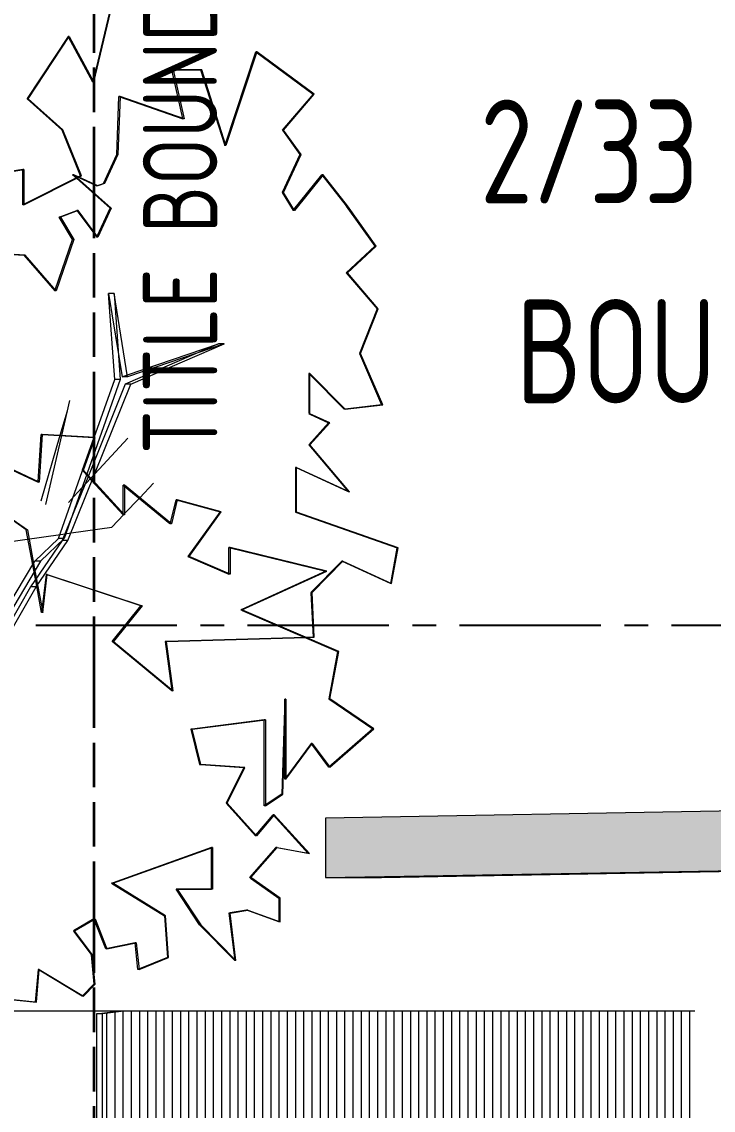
# Model space of a CAD drawing. Header units: millimetres. Extents: x -39027 to 364494, y -35256 to 94895.
# Drawn here: x 330674 to 333004, y 32295 to 35962 of the extents above; entities that cross this region are included whole.
import ezdxf

# ---------------------------------------------------------------- set-up
doc = ezdxf.new("R2010")
doc.units = ezdxf.units.MM
doc.header["$LTSCALE"] = 25
doc.linetypes.add('BG_Double Dash', pattern=[33, 15, -2, 6, -2, 6, -2])
doc.linetypes.add('CENTER2', pattern=[28.575, 19.05, -3.175, 3.175, -3.175])
for name, color, linetype, lineweight in [('A-DETL', 90, 'Continuous', 9), ('A-ROOF', 132, 'Continuous', 5), ('A-ROOF-PATT', 251, 'Continuous', 5), ('A-WALL', 2, 'Continuous', 5), ('A-WALL-PATT', 2, 'Continuous', 13), ('G-ANNO-TEXT', 231, 'Continuous', 5), ('L-PLNT', 71, 'Continuous', 5)]:
    doc.layers.add(name, color=color, linetype=linetype, lineweight=lineweight)
doc.layers.add('Grid-18', color=6, linetype='CENTER2')
doc.styles.add('ISOCPEUR', font='isocpeur.ttf', dxfattribs={"width": 0.75, "height": 500})
doc.styles.add('ISOCPEUR_1', font='isocpeur.ttf', dxfattribs={"width": 0.75, "height": 700})

# ---------------------------------------------------------------- blocks, each defined once
blk = doc.blocks.new('PLANTING_Coloured tree scaleable - 6 Meters-971505-RAMP SECTION')
at = {"layer": 'L-PLNT'}
for p, q in [((13606.8, 59389.6), (13544.5, 59130.3)), ((13548.3, 59130.3), (13610.6, 59389.6)), ((13461.4, 59284.4), (13323.5, 59075.1)), ((13326.7, 59074.2), (13465.2, 59284.4)), ((13463.1, 59281.3), (13461.4, 59284.4)), ((13465.2, 59284.4), (13461.4, 59284.4)), ((13544.5, 59130.3), (13463.1, 59281.3)), ((13465.2, 59284.4), (13548.3, 59130.3)), ((13991.9, 58922), (14094.1, 59232.4)), ((14097.9, 59232.4), (13993.7, 58916.2)), ((14094.1, 59232.4), (14287.5, 59089.3)), ((14097.9, 59232.4), (14094.1, 59232.4)), ((14291.3, 59089.3), (14097.9, 59232.4)), ((13848.3, 59008), (13811.4, 59172.1)), ((13811.4, 59172.1), (13908.1, 59172.1)), ((13815.2, 59172.1), (13811.4, 59172.1)), ((13911.9, 59172.1), (13815.2, 59172.1)), ((13815.2, 59172.1), (13852.4, 59006.5)), ((13908.1, 59172.1), (13989.9, 58916.2)), ((13911.9, 59172.1), (13908.1, 59172.1)), ((13993.7, 58916.2), (13911.9, 59172.1)), ((13548.3, 59130.3), (13544.5, 59130.3)), ((14287.5, 59089.3), (14183.4, 58968.9)), ((14187.2, 58968.9), (14291.3, 59089.3)), ((14291.3, 59089.3), (14287.5, 59089.3)), ((13326.7, 59074.2), (13322.9, 59074.2)), ((13323.6, 59073.7), (13440.6, 58969.1)), ((13444.4, 58969.1), (13326.7, 59074.2)), ((13625.4, 58886.1), (13632.9, 59081.8)), ((13636.7, 59081.8), (13629.2, 58886.1)), ((13632.9, 59081.8), (13848.6, 59006.5)), ((13636.7, 59081.8), (13632.9, 59081.8)), ((13852.4, 59006.5), (13636.7, 59081.8)), ((13848.6, 59006.5), (13848.3, 59008)), ((13852.4, 59006.5), (13848.6, 59006.5)), ((13440.6, 58969.1), (13502.8, 58815.4)), ((13444.4, 58969.1), (13440.6, 58969.1)), ((13506.8, 58815), (13444.4, 58969.1)), ((14187.2, 58968.9), (14183.4, 58968.9)), ((14184, 58968), (14242.9, 58886.1)), ((14246.7, 58886.1), (14187.2, 58968.9)), ((13989.9, 58916.2), (13991.9, 58922)), ((13993.7, 58916.2), (13989.9, 58916.2)), ((13580.8, 58788.2), (13625.4, 58886.1)), ((13629.2, 58886.1), (13584.6, 58788.2)), ((13625.4, 58886.1), (13629.2, 58886.1)), ((14242.9, 58886.1), (14183.4, 58758.1)), ((14187.2, 58758.1), (14246.7, 58886.1)), ((14246.7, 58886.1), (14242.9, 58886.1)), ((13309.1, 58836), (13094.4, 58801)), ((13098.2, 58801), (13312.9, 58836)), ((13312.9, 58836), (13309.1, 58836)), ((13309.1, 58716.9), (13309.1, 58835.4)), ((13312.9, 58836), (13312.9, 58716.9)), ((13503, 58815), (13309.1, 58716.9)), ((13312.9, 58716.9), (13506.8, 58815)), ((13480.5, 58818.3), (13476.7, 58818.3)), ((13489.9, 58806.5), (13476.8, 58818.2)), ((13476.9, 58818.2), (13495.9, 58809.5)), ((13497.7, 58810.4), (13480.5, 58818.3)), ((13481.1, 58817.8), (13492.4, 58807.7)), ((13603.1, 58705.4), (13489.9, 58806.5)), ((13492.4, 58807.7), (13606.9, 58705.4)), ((13495.9, 58809.5), (13558.5, 58780.7)), ((13562.3, 58780.7), (13497.7, 58810.4)), ((13506.8, 58815), (13503, 58815)), ((14222.7, 58700.6), (14317.3, 58818.3)), ((14321.1, 58818.3), (14224.3, 58697.9)), ((14317.3, 58818.3), (14399.1, 58712.9)), ((14321.1, 58818.3), (14317.3, 58818.3)), ((14402.9, 58712.9), (14321.1, 58818.3)), ((13558.5, 58780.7), (13560.7, 58781.4)), ((13562.3, 58780.7), (13558.5, 58780.7)), ((13560.7, 58781.4), (13580.8, 58788.2)), ((13584.6, 58788.2), (13562.3, 58780.7)), ((13584.6, 58788.2), (13580.8, 58788.2)), ((14187.2, 58758.1), (14183.4, 58758.1)), ((14183.6, 58757.8), (14220.5, 58697.9)), ((14224.3, 58697.9), (14187.2, 58758.1)), ((13312.9, 58716.9), (13309.1, 58716.9)), ((13432, 58675.3), (13491.5, 58697.9)), ((13495.3, 58697.9), (13435.8, 58675.3)), ((13495.3, 58697.9), (13491.5, 58697.9)), ((13492.4, 58696.8), (13558.5, 58607.6)), ((13562.3, 58607.6), (13495.3, 58697.9)), ((13559.9, 58610.7), (13603.1, 58705.4)), ((13606.9, 58705.4), (13562.3, 58607.6)), ((13606.9, 58705.4), (13603.1, 58705.4)), ((14224.3, 58697.9), (14220.5, 58697.9)), ((14220.6, 58697.9), (14222.7, 58700.6)), ((14402.9, 58712.9), (14399.1, 58712.9)), ((14399.3, 58712.6), (14495.8, 58577.4)), ((14499.6, 58577.4), (14402.9, 58712.9)), ((13476.7, 58600), (13432, 58675.3)), ((13435.8, 58675.3), (13432, 58675.3)), ((13435.8, 58675.3), (13480.5, 58600)), ((13558.5, 58607.6), (13559.9, 58610.7)), ((13418.2, 58430), (13476.7, 58600)), ((13480.5, 58600), (13421, 58426.9)), ((13480.5, 58600), (13476.7, 58600)), ((13562.3, 58607.6), (13558.5, 58607.6)), ((14495.8, 58577.4), (14399.1, 58487.1)), ((14402.9, 58487.1), (14499.6, 58577.4)), ((14499.6, 58577.4), (14495.8, 58577.4)), ((13194, 58554.9), (13313, 58547.3)), ((13316.8, 58547.3), (13197.8, 58554.9)), ((13313, 58547.3), (13417.2, 58426.9)), ((13316.8, 58547.3), (13313, 58547.3)), ((13421, 58426.9), (13316.8, 58547.3)), ((14399.1, 58487.1), (14503.2, 58366.7)), ((14402.9, 58487.1), (14399.1, 58487.1)), ((14507, 58366.7), (14402.9, 58487.1)), ((13417.2, 58426.9), (13418.2, 58430)), ((13421, 58426.9), (13417.2, 58426.9)), ((13618.6, 58128.4), (13597.8, 58418.4)), ((13597.8, 58418.4), (13643.4, 58137.4)), ((13616.8, 58418.4), (13597.8, 58418.4)), ((13662.4, 58137.4), (13616.8, 58418.4)), ((13616.8, 58418.4), (13637.6, 58128.4)), ((14503.2, 58366.7), (14443.7, 58216.1)), ((14447.5, 58216.1), (14507, 58366.7)), ((14507, 58366.7), (14503.2, 58366.7)), ((13968.4, 58248.8), (13654.3, 58112.6)), ((13661.4, 58143.5), (13968.4, 58248.8)), ((13987.4, 58248.8), (13662.4, 58137.4)), ((13673.3, 58112.6), (13987.4, 58248.8)), ((13987.4, 58248.8), (13968.4, 58248.8)), ((14443.7, 58216.1), (14518.1, 58043)), ((14447.5, 58216.1), (14443.7, 58216.1)), ((14521.9, 58043), (14447.5, 58216.1)), ((13643.4, 58137.4), (13661.4, 58143.5)), ((13662.4, 58137.4), (13643.4, 58137.4)), ((14276.4, 58144.5), (14272.6, 58148.4)), ((14272.6, 58148.4), (14272.6, 58014.7)), ((14276.4, 58148.4), (14272.6, 58148.4)), ((14276.4, 58012.9), (14276.4, 58148.4)), ((14276.4, 58148.4), (14395.4, 58027.9)), ((14391.6, 58027.9), (14276.4, 58144.5)), ((13637.6, 58128.4), (13448.2, 57592)), ((13461.2, 57585.5), (13673.3, 58112.6)), ((13654.3, 58112.6), (13530.1, 57804.1)), ((13549.5, 57932.8), (13618.6, 58128.4)), ((13637.6, 58128.4), (13618.6, 58128.4)), ((13673.3, 58112.6), (13654.3, 58112.6)), ((13466.4, 58057.4), (13439.1, 57939)), ((14395, 58028.3), (14391.6, 58027.9)), ((14395.4, 58027.9), (14391.6, 58027.9)), ((14395.4, 58027.9), (14521.9, 58043)), ((14518.1, 58043), (14395.6, 58028.4)), ((14521.9, 58043), (14518.1, 58043)), ((13458.2, 58021.9), (13434, 57939.3)), ((14272.6, 58012.9), (14276, 58011.3)), ((14276.4, 58012.9), (14272.6, 58012.9)), ((14343.4, 57982.7), (14276.4, 58012.9)), ((14276.4, 58011.1), (14339.6, 57982.7)), ((14339.6, 57982.7), (14272.6, 57907.5)), ((14276.4, 57907.5), (14343.4, 57982.7)), ((14343.4, 57982.7), (14339.6, 57982.7)), ((13361, 57784.2), (13370.8, 57942.7)), ((13374.6, 57942.7), (13364.7, 57782.5)), ((13434, 57939.3), (13369.4, 57718.5)), ((13370.8, 57942.7), (13374.6, 57942.5)), ((13374.6, 57942.7), (13370.8, 57942.7)), ((13552.7, 57932.7), (13374.6, 57942.7)), ((13374.9, 57942.4), (13548.9, 57932.7)), ((13439.1, 57939), (13385.7, 57707.5)), ((13429.2, 57592), (13549.5, 57932.8)), ((13548.9, 57932.7), (13509.3, 57822.5)), ((13513.1, 57822.5), (13552.7, 57932.7)), ((13552.7, 57932.7), (13548.9, 57932.7)), ((13551.7, 57810.3), (13662.8, 57930.3)), ((13126.6, 57891.1), (13360.9, 57782.5)), ((13364.7, 57782.5), (13127.3, 57892.6)), ((14272.6, 57907.5), (14406.5, 57749.4)), ((14276.4, 57907.5), (14272.6, 57907.5)), ((14410.3, 57749.4), (14276.4, 57907.5)), ((13530.1, 57804.1), (13442.2, 57585.5)), ((13513.1, 57822.5), (13509.3, 57822.5)), ((13510, 57821.7), (13515.7, 57815.5)), ((13519.5, 57815.5), (13513.1, 57822.5)), ((13515.7, 57815.5), (13542.2, 57786.8)), ((13543.4, 57789.7), (13519.5, 57815.5)), ((13538, 57795.5), (13551.7, 57810.3)), ((14231.8, 57830.4), (14228, 57832.2)), ((14231.8, 57832.2), (14228, 57832.2)), ((14228, 57831.3), (14228, 57681.6)), ((14231.8, 57681.6), (14231.8, 57832.2)), ((14231.8, 57832.2), (14410.3, 57749.4)), ((14406.5, 57749.4), (14231.8, 57830.4)), ((13360.9, 57782.5), (13361, 57784.2)), ((13364.7, 57782.5), (13360.9, 57782.5)), ((13493.2, 57747.2), (13538, 57795.5)), ((13542.2, 57786.8), (13647.8, 57672.4)), ((13651.6, 57672.4), (13543.4, 57789.7)), ((13647.8, 57676.5), (13647.8, 57772.5)), ((13647.8, 57772.5), (13804.9, 57643.3)), ((13651.6, 57772.5), (13647.8, 57772.5)), ((13809.9, 57642.3), (13651.6, 57772.5)), ((13651.6, 57772.5), (13651.6, 57672.4)), ((13703.2, 57730), (13749.8, 57779)), ((13462.7, 57714.1), (13493.2, 57747.2)), ((13650, 57674.1), (13703.2, 57730)), ((14410.3, 57749.4), (14406.5, 57749.4)), ((13806.7, 57644.9), (13825.8, 57722.4)), ((13829.6, 57722.4), (13809.9, 57642.3)), ((13825.8, 57722.4), (13974.2, 57682.4)), ((13829.6, 57722.4), (13825.8, 57722.4)), ((13978, 57682.4), (13829.6, 57722.4)), ((13320.5, 57621.4), (13226.3, 57687.4)), ((13227.5, 57689.2), (13324.3, 57621.4)), ((13608.5, 57630.5), (13649.2, 57673.3)), ((13647.8, 57672.4), (13647.8, 57676.5)), ((13651.6, 57672.4), (13647.8, 57672.4)), ((13973.4, 57681.3), (13865.4, 57532.2)), ((13869.2, 57532.2), (13978, 57682.4)), ((13978, 57682.4), (13974.2, 57682.4)), ((14228, 57681.6), (14570.2, 57561.2)), ((14231.8, 57681.6), (14228, 57681.6)), ((14574, 57561.2), (14231.8, 57681.6)), ((13342.5, 57503.4), (13320.5, 57621.4)), ((13324.3, 57621.4), (13320.5, 57621.4)), ((13324.3, 57621.4), (13345.4, 57508.3)), ((13471.6, 57611.4), (13608.5, 57630.5)), ((13809.9, 57642.3), (13806.1, 57642.3)), ((13806.2, 57643), (13806.7, 57644.9)), ((13243.4, 57579.5), (13444, 57607.5)), ((13442.2, 57585.5), (13335.2, 57429.5)), ((13349.8, 57515.5), (13429.2, 57592)), ((13354.2, 57429.5), (13461.2, 57585.5)), ((13448.2, 57592), (13368.8, 57515.5)), ((13440.6, 57592), (13429.2, 57592)), ((13448.2, 57592), (13440.6, 57592)), ((13453.6, 57585.5), (13442.2, 57585.5)), ((13444, 57607.5), (13471.6, 57611.4)), ((13461.2, 57585.5), (13453.6, 57585.5)), ((14003.9, 57473.8), (14003.9, 57562.3)), ((14003.9, 57562.3), (14330.4, 57482.2)), ((14007.7, 57562.3), (14003.9, 57562.3)), ((14334.2, 57482.2), (14007.7, 57562.3)), ((14007.7, 57562.3), (14007.7, 57472.2)), ((14570, 57560.2), (14547.9, 57440.7)), ((14551.7, 57440.7), (14574, 57561.2)), ((14574, 57561.2), (14570.2, 57561.2)), ((13151.5, 57185.6), (13349.8, 57515.5)), ((13368.8, 57515.5), (13170.5, 57185.6)), ((13361.2, 57515.5), (13349.8, 57515.5)), ((13368.8, 57515.5), (13361.2, 57515.5)), ((13865.4, 57532.2), (14003.9, 57472.2)), ((13869.2, 57532.2), (13865.4, 57532.2)), ((14007.7, 57472.2), (13869.2, 57532.2)), ((14384.2, 57516), (14280.1, 57410.6)), ((14283.9, 57410.6), (14388, 57516)), ((14386.8, 57514.8), (14384.2, 57516)), ((14388, 57516), (14384.2, 57516)), ((14547.9, 57440.7), (14386.8, 57514.8)), ((14388, 57516), (14551.7, 57440.7)), ((13355.9, 57431.9), (13342.5, 57503.4)), ((13345.4, 57508.3), (13358.9, 57436.3)), ((14003.9, 57472.2), (14003.9, 57473.8)), ((14007.7, 57472.2), (14003.9, 57472.2)), ((14330.1, 57482), (14046.8, 57353.5)), ((14047.3, 57352), (14334.2, 57482.2)), ((14334.2, 57482.2), (14330.4, 57482.2)), ((13358.9, 57436.3), (13376.3, 57342.9)), ((13387.4, 57470.9), (13372.5, 57342.9)), ((13376.3, 57342.9), (13391.2, 57470.9)), ((13391.1, 57469.6), (13387.4, 57470.9)), ((13391.2, 57470.9), (13387.4, 57470.9)), ((13707.3, 57365.5), (13391.1, 57469.6)), ((13391.2, 57470.9), (13711.1, 57365.5)), ((14551.7, 57440.7), (14547.9, 57440.7)), ((13335.2, 57429.5), (13181.3, 57161.8)), ((13200.3, 57161.8), (13354.2, 57429.5)), ((13346.6, 57429.5), (13335.2, 57429.5)), ((13354.2, 57429.5), (13346.6, 57429.5)), ((13372.5, 57342.9), (13355.9, 57431.9)), ((14283.9, 57410.6), (14280.1, 57410.6)), ((14280.1, 57409.4), (14287.5, 57260.1)), ((14291.3, 57260.1), (14283.9, 57410.6)), ((13610.6, 57245), (13707.3, 57365.5)), ((13711.1, 57365.5), (13614.4, 57245)), ((13711.1, 57365.5), (13707.3, 57365.5)), ((13376.3, 57342.9), (13372.5, 57342.9)), ((14046.1, 57353.2), (14043.5, 57352)), ((14043.5, 57352), (14046.7, 57350.6)), ((14047.3, 57352), (14043.5, 57352)), ((14373.7, 57211.9), (14047.3, 57352)), ((14048.3, 57350), (14369.9, 57211.9)), ((13792.9, 57245), (14263.4, 57259.2)), ((14263.2, 57259.3), (13793.3, 57245.1)), ((14287.5, 57260.1), (14263.2, 57259.3)), ((14263.4, 57259.2), (14291.3, 57260.1)), ((14291.3, 57260.1), (14287.5, 57260.1)), ((13811.4, 57079.4), (13610.6, 57245)), ((13614.4, 57245), (13610.6, 57245)), ((13614.4, 57245), (13815.2, 57079.4)), ((13792.8, 57245.1), (13789.1, 57245)), ((13789.1, 57245), (13811.4, 57079.4)), ((13792.9, 57245), (13789.1, 57245)), ((13815.2, 57079.4), (13792.9, 57245)), ((14369.9, 57211.9), (14340.3, 57051.7)), ((14344.1, 57051.7), (14373.7, 57211.9)), ((14373.7, 57211.9), (14369.9, 57211.9)), ((13815.2, 57079.4), (13811.4, 57079.4)), ((14191.9, 57051.3), (14182, 56731.4)), ((14185.8, 56731.4), (14195.7, 57051.3)), ((14191.9, 56928.3), (14191.9, 57051.3)), ((14195.7, 57051.3), (14191.9, 57051.3)), ((14195.7, 57051.3), (14195.7, 56781.4)), ((14340.3, 57051.7), (14488.6, 56951.6)), ((14344.1, 57051.7), (14340.3, 57051.7)), ((14492.4, 56951.6), (14344.1, 57051.7)), ((13879.4, 56949.9), (14126.4, 56981.2)), ((14122.6, 56981.2), (13879.6, 56950.4)), ((14126.4, 56981.2), (14122.6, 56981.2)), ((14122.6, 56691.3), (14122.6, 56980.7)), ((14126.4, 56981.2), (14126.4, 56691.3)), ((13878, 56950.2), (13875.6, 56949.9)), ((13875.6, 56949.9), (13905, 56831)), ((13879.4, 56949.9), (13875.6, 56949.9)), ((13908.8, 56831), (13879.4, 56949.9)), ((14191.9, 56781.4), (14191.9, 56928.3)), ((14488.6, 56951.6), (14340.3, 56821.5)), ((14344.1, 56821.5), (14492.4, 56951.6)), ((14492.4, 56951.6), (14488.6, 56951.6)), ((14280.9, 56901.5), (14191.9, 56781.4)), ((14195.7, 56781.4), (14284.7, 56901.5)), ((14282.8, 56899), (14280.9, 56901.5)), ((14284.7, 56901.5), (14280.9, 56901.5)), ((14340.3, 56821.5), (14282.8, 56899)), ((14284.7, 56901.5), (14344.1, 56821.5)), ((13905, 56831), (13908.6, 56830.8)), ((13908.8, 56831), (13905, 56831)), ((14057.2, 56821), (13908.8, 56831)), ((13909, 56830.7), (14053.4, 56821)), ((14053.4, 56821), (13994, 56700.9)), ((13997.8, 56700.9), (14057.2, 56821)), ((14057.2, 56821), (14053.4, 56821)), ((14344.1, 56821.5), (14340.3, 56821.5)), ((14195.7, 56781.4), (14191.9, 56781.4)), ((14182, 56731.4), (14122.6, 56691.3)), ((14126.4, 56691.3), (14185.8, 56731.4)), ((14185.8, 56731.4), (14182, 56731.4)), ((13994, 56700.9), (14092.9, 56590.8)), ((13997.8, 56700.9), (13994, 56700.9)), ((14096.7, 56590.8), (13997.8, 56700.9)), ((14126.4, 56691.3), (14122.6, 56691.3)), ((14094.8, 56592.9), (14152.3, 56660.8)), ((14156.1, 56660.8), (14096.7, 56590.8)), ((14152.3, 56660.8), (14270.2, 56531.5)), ((14156.1, 56660.8), (14152.3, 56660.8)), ((14274.8, 56530.7), (14156.1, 56660.8)), ((14092.9, 56590.8), (14094.8, 56592.9)), ((14096.7, 56590.8), (14092.9, 56590.8)), ((13612, 56430.6), (13948.4, 56550.7)), ((13944.6, 56550.7), (13613.4, 56432.4)), ((13944.6, 56549.4), (13944.6, 56550.7)), ((13948.4, 56550.7), (13944.6, 56550.7)), ((13944.6, 56410.6), (13944.6, 56549.4)), ((13948.4, 56550.7), (13948.4, 56410.6)), ((14162.2, 56550.7), (14073.2, 56450.6)), ((14077, 56450.6), (14166, 56550.7)), ((14165.5, 56550.1), (14162.2, 56550.7)), ((14166, 56550.7), (14162.2, 56550.7)), ((14271, 56530.7), (14165.5, 56550.1)), ((14166, 56550.7), (14274.8, 56530.7)), ((14274.8, 56530.7), (14271, 56530.7)), ((14077, 56450.6), (14073.2, 56450.6)), ((14074.3, 56449.8), (14075.9, 56448.7)), ((14076.7, 56448.1), (14172.1, 56380.5)), ((14175.9, 56380.5), (14077, 56450.6)), ((13610.8, 56431.5), (13608.2, 56430.6)), ((13608.2, 56430.6), (13610.8, 56429)), ((13612, 56430.6), (13608.2, 56430.6)), ((13612.9, 56432.2), (13611.1, 56431.6)), ((13611.1, 56428.8), (13786.3, 56320.5)), ((13790.1, 56320.5), (13612, 56430.6)), ((13905, 56290.4), (13825.8, 56410.6)), ((13825.8, 56410.6), (13944.6, 56410.6)), ((13829.6, 56410.6), (13825.8, 56410.6)), ((13948.4, 56410.6), (13829.6, 56410.6)), ((13829.6, 56410.6), (13908.8, 56290.4)), ((13948.4, 56410.6), (13944.6, 56410.6)), ((14172.1, 56380.5), (14172.1, 56300.4)), ((14175.9, 56380.5), (14172.1, 56380.5)), ((14175.9, 56300.4), (14175.9, 56380.5)), ((14007.7, 56330.5), (14067.1, 56340.5)), ((14063.3, 56340.5), (14008.1, 56331.2)), ((14064.5, 56340), (14063.3, 56340.5)), ((14067.1, 56340.5), (14063.3, 56340.5)), ((14172.1, 56300.4), (14064.5, 56340)), ((14067.1, 56340.5), (14175.9, 56300.4)), ((13548.9, 56310.5), (13479.6, 56270.4)), ((13483.4, 56270.4), (13552.7, 56310.5)), ((13549.6, 56308.7), (13548.9, 56310.5)), ((13552.7, 56310.5), (13548.9, 56310.5)), ((13588.4, 56210.3), (13549.6, 56308.7)), ((13552.7, 56310.5), (13592.2, 56210.3)), ((13786.3, 56320.5), (13796.2, 56180.3)), ((13790.1, 56320.5), (13786.3, 56320.5)), ((13800, 56180.3), (13790.1, 56320.5)), ((14007.3, 56331), (14003.9, 56330.5)), ((14003.9, 56330.5), (14023.7, 56170.3)), ((14007.7, 56330.5), (14003.9, 56330.5)), ((14027.5, 56170.3), (14007.7, 56330.5)), ((14175.9, 56300.4), (14172.1, 56300.4)), ((13483.4, 56270.4), (13479.6, 56270.4)), ((13480.2, 56269.6), (13539, 56190.3)), ((13542.8, 56190.3), (13483.4, 56270.4)), ((14023.7, 56170.3), (13905, 56290.4)), ((13908.8, 56290.4), (13905, 56290.4)), ((13908.8, 56290.4), (14027.5, 56170.3)), ((13687.4, 56230.4), (13588.4, 56210.3)), ((13592.2, 56210.3), (13691.2, 56230.4)), ((13691.2, 56230.4), (13687.4, 56230.4)), ((13697.2, 56140.3), (13687.4, 56229.6)), ((13691.2, 56230.4), (13701, 56140.3)), ((13539, 56190.3), (13542.8, 56190.3)), ((13539.1, 56189.3), (13548.9, 56090.2)), ((13552.7, 56090.2), (13542.8, 56190.3)), ((13592.2, 56210.3), (13588.4, 56210.3)), ((13796.2, 56180.3), (13697.2, 56140.3)), ((13701, 56140.3), (13800, 56180.3)), ((13800, 56180.3), (13796.2, 56180.3)), ((14027.5, 56170.3), (14023.7, 56170.3)), ((13360.9, 56140.3), (13351, 56030.5)), ((13354.8, 56030.2), (13364.7, 56140.3)), ((13364.5, 56138.1), (13360.9, 56140.3)), ((13364.7, 56140.3), (13360.9, 56140.3)), ((13509.3, 56050.2), (13364.5, 56138.1)), ((13364.7, 56140.3), (13513.1, 56050.2)), ((13701, 56140.3), (13697.2, 56140.3)), ((13548.9, 56090.2), (13509.3, 56050.2)), ((13513.1, 56050.2), (13552.7, 56090.2)), ((13552.7, 56090.2), (13548.9, 56090.2)), ((13513.1, 56050.2), (13509.3, 56050.2)), ((13351, 56030.2), (13255.7, 56039.8)), ((13255.9, 56040.2), (13354.8, 56030.2)), ((13354.8, 56030.2), (13351, 56030.2))]:
    blk.add_line(p, q, dxfattribs=at)

msp = doc.modelspace()

# ---------------------------------------------------------------- hatches: boundary and pattern name
at = {"layer": 'A-ROOF-PATT'}
msp.add_hatch(color=256, dxfattribs=at).paths.add_polyline_path([(331697.7, 33078.7), (335500.4, 33145), (335500.4, 33345), (331697.7, 33278.8)], flags=0)
at = {"layer": 'A-WALL-PATT', "lineweight": 5}
h = msp.add_hatch(dxfattribs=at)
h.set_pattern_fill('FP_37', color=256, style=0, pattern_type=2)
h.set_pattern_definition([(90, (213397.206, -23371.277), (-27.675, 2e-15), [])])
h.paths.add_polyline_path([(330946.4, 30820), (331017.4, 30828.7), (332941.9, 30828.7), (332941.9, 32628.7), (331017.4, 32628.7), (330946.4, 32620), (330946.4, 30828.7)], flags=0)

# ---------------------------------------------------------------- linework, layer by layer
at = {"layer": 'A-DETL', "linetype": 'BG_Double Dash', "lineweight": 35}
msp.add_line((330917.6, 26158.1), (330917.6, 39042.3), dxfattribs=at)
at = {"layer": 'A-ROOF', "lineweight": 15}
for p, q in [((335500.4, 33345), (331697.7, 33278.8)), ((331697.7, 33278.8), (331697.7, 33078.7)), ((331697.7, 33078.7), (335500.4, 33145))]:
    msp.add_line(p, q, dxfattribs=at)
at = {"layer": 'A-ROOF'}
for p, q in [((331886.5, 33078.7), (335674.3, 33145)), ((331697.7, 33078.7), (331886.5, 33078.7))]:
    msp.add_line(p, q, dxfattribs=at)
at = {"layer": 'A-WALL'}
for p, q in [((331017.4, 32628.7), (329981.9, 32628.7)), ((330925.6, 32619.8), (330998.2, 32628.7)), ((331017.4, 32628.7), (330946.4, 32620)), ((332941.9, 32628.7), (331017.4, 32628.7))]:
    msp.add_line(p, q, dxfattribs=at)
at = {"layer": 'A-WALL', "lineweight": 15}
for p, q in [((330946.4, 32620), (330925.6, 32619.8)), ((330925.6, 32619.8), (330925.6, 30819.8)), ((330946.4, 30820), (330946.4, 32620))]:
    msp.add_line(p, q, dxfattribs=at)
at = {"layer": 'Grid-18'}
msp.add_line((301431.4, 33928.7), (334890.4, 33928.7), dxfattribs=at)

# ---------------------------------------------------------------- block references
at = {"layer": 'L-PLNT'}
msp.add_blockref('PLANTING_Coloured tree scaleable - 6 Meters-971505-RAMP SECTION', (317368.4, -23371.3), dxfattribs=at)

# ---------------------------------------------------------------- texts
at = {"layer": 'G-ANNO-TEXT', "color": 7, "lineweight": 13, "insert": (331082.7, 34505.5), "char_height": 250, "width": 2355, "attachment_point": 1, "rotation": 90, "line_spacing_factor": 1.153846, "style": 'ISOCPEUR_1'}
msp.add_mtext('TITLE BOUNDARY', dxfattribs=at)
at = {"layer": 'G-ANNO-TEXT', "color": 7, "lineweight": 18, "insert": (333323.6, 35700), "char_height": 350, "width": 2536.675, "attachment_point": 2, "line_spacing_factor": 1.153846, "style": 'ISOCPEUR'}
msp.add_mtext('2/33 McCOMB\\PBOULEVARD', dxfattribs=at)

doc.saveas('drawing.dxf')
